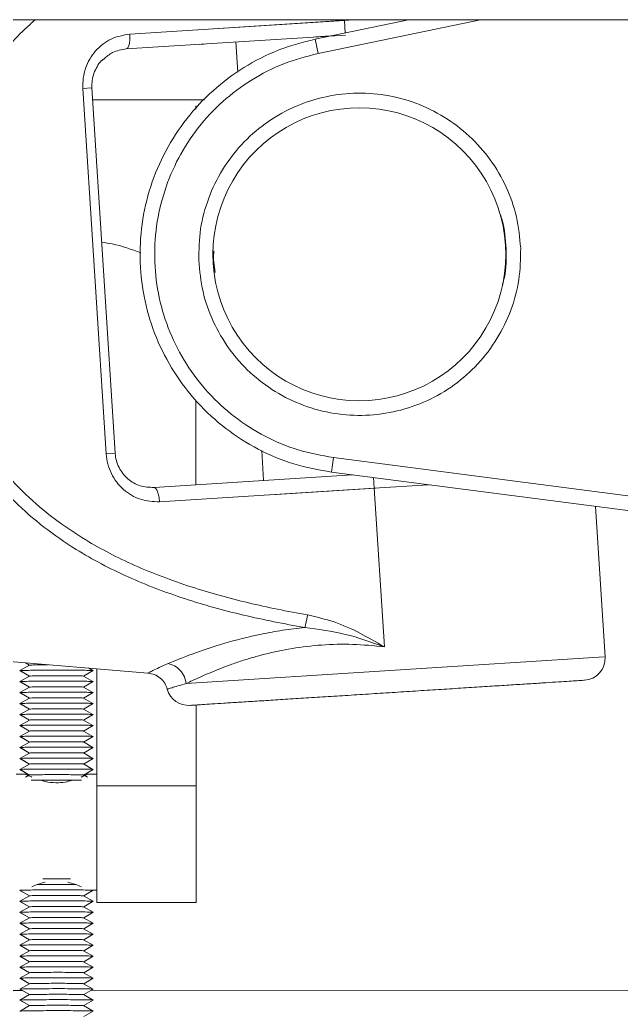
# Model space of a CAD drawing. Header units: millimetres. Extents: x -16985 to -606, y 2122 to 9380.
# Drawn here: x -11007.3 to -10925.2, y 4842.8 to 4978.2 of the extents above; entities that cross this region are included whole.
import ezdxf

# ---------------------------------------------------------------- set-up
doc = ezdxf.new("R2010")
doc.units = ezdxf.units.MM
doc.linetypes.add('K5LT32768', pattern=[0])
doc.linetypes.add('K5LT_THIN', pattern=[0])

msp = doc.modelspace()

# ---------------------------------------------------------------- linework, layer by layer
at = {"color": 7, "linetype": 'K5LT_THIN', "lineweight": 18}
for p, q in [((-9916.77, 4978.19), (-11199.55, 4978.19)), ((-10992.29, 4976.24), (-10962.98, 4978.11)), ((-10992.29, 4976.24), (-10962.98, 4978.11)), ((-10966.97, 4975.55), (-10954.24, 4978.19)), ((-10966.97, 4975.55), (-10954.24, 4978.19)), ((-10966.57, 4973.59), (-10944.38, 4978.19)), ((-10966.57, 4973.59), (-10944.38, 4978.19)), ((-10962.85, 4976.11), (-10992.79, 4974.21)), ((-10962.85, 4976.11), (-10992.79, 4974.21)), ((-10967.15, 4975.84), (-10964.91, 4975.98)), ((-10966.9, 4975.85), (-10964.91, 4975.98)), ((-10982.81, 4974.84), (-10982.16, 4974.88)), ((-10977.56, 4971.03), (-10977.82, 4975.16)), ((-10966.57, 4973.59), (-10966.97, 4975.55)), ((-10966.57, 4973.59), (-10966.97, 4975.55)), ((-10998.69, 4968.82), (-10997.46, 4968.9)), ((-10998.69, 4968.82), (-10997.46, 4968.9)), ((-10995.51, 4918.92), (-10998.69, 4968.82)), ((-10995.51, 4918.92), (-10998.69, 4968.82)), ((-10997.46, 4968.9), (-10994.29, 4919)), ((-10997.46, 4968.9), (-10994.29, 4919)), ((-10982.09, 4967.26), (-10997.36, 4967.25)), ((-10983.28, 4966.46), (-10983.28, 4965.99)), ((-10980.8, 4946.66), (-10980.85, 4945.79)), ((-10980.8, 4946.66), (-10980.85, 4945.79)), ((-10980.88, 4945.42), (-10980.64, 4943.67)), ((-10980.88, 4945.42), (-10980.64, 4943.67)), ((-10983.26, 4926.23), (-10983.26, 4914.69)), ((-10974.01, 4915.28), (-10974.27, 4919.37)), ((-10994.29, 4919), (-10995.51, 4918.92)), ((-10994.29, 4919), (-10995.51, 4918.92)), ((-10964.74, 4916.42), (-10964.49, 4918.41)), ((-10964.74, 4916.42), (-10964.49, 4918.41)), ((-10912.56, 4911.68), (-10964.49, 4918.41)), ((-10912.56, 4911.68), (-10964.49, 4918.41)), ((-10964.74, 4916.42), (-10912.81, 4909.7)), ((-10964.74, 4916.42), (-10912.81, 4909.7)), ((-10988.98, 4914.33), (-10961.88, 4916.05)), ((-10988.98, 4914.33), (-10961.88, 4916.05)), ((-10979, 4914.96), (-10961.9, 4916.05)), ((-10958.91, 4914.24), (-10988.23, 4912.37)), ((-10958.91, 4914.24), (-10988.23, 4912.37)), ((-10957.53, 4892.58), (-10958.91, 4914.24)), ((-10957.53, 4892.58), (-10958.91, 4914.24)), ((-10927.39, 4891.19), (-10928.69, 4911.75)), ((-10927.39, 4891.19), (-10928.69, 4911.75)), ((-11025.63, 4891.96), (-10989.81, 4888.99)), ((-11025.63, 4891.96), (-10989.81, 4888.99)), ((-11006, 4890.07), (-11007.3, 4889.32)), ((-11007.29, 4889.31), (-11006, 4888.57)), ((-11006.54, 4890.38), (-11006.01, 4890.07)), ((-10998.6, 4888.57), (-10997.31, 4889.32)), ((-10997.32, 4889.33), (-10997.89, 4889.66)), ((-10996.8, 4872.55), (-10996.8, 4889.57)), ((-10996.8, 4873.6), (-10996.8, 4889.57)), ((-11006, 4888.57), (-11007.3, 4887.82)), ((-10997.32, 4887.83), (-10998.61, 4888.58)), ((-11006, 4887.07), (-11007.3, 4886.32)), ((-11007.29, 4887.81), (-11006, 4887.07)), ((-10997.32, 4886.33), (-10998.61, 4887.08)), ((-10998.6, 4887.07), (-10997.31, 4887.82)), ((-11006, 4885.57), (-11007.3, 4884.82)), ((-11007.29, 4886.31), (-11006, 4885.57)), ((-10997.32, 4884.83), (-10998.61, 4885.58)), ((-10998.6, 4885.57), (-10997.31, 4886.32)), ((-11006, 4884.07), (-11007.3, 4883.32)), ((-11007.29, 4884.81), (-11006, 4884.07)), ((-10997.32, 4883.33), (-10998.61, 4884.08)), ((-10998.6, 4884.07), (-10997.31, 4884.82)), ((-10983.25, 4884.63), (-10983.25, 4873.61)), ((-11006, 4882.57), (-11007.3, 4881.83)), ((-11007.29, 4883.31), (-11006, 4882.57)), ((-10997.32, 4881.83), (-10998.61, 4882.58)), ((-10998.6, 4882.57), (-10997.31, 4883.32)), ((-11007.29, 4881.81), (-11006, 4881.07)), ((-10998.6, 4881.07), (-10997.31, 4881.82)), ((-11006, 4881.07), (-11007.3, 4880.33)), ((-11007.28, 4880.31), (-11006, 4879.57)), ((-10997.32, 4880.33), (-10998.61, 4881.08)), ((-10998.6, 4879.57), (-10997.31, 4880.32)), ((-11006, 4879.57), (-11007.29, 4878.83)), ((-11007.28, 4878.81), (-11006, 4878.07)), ((-10997.32, 4878.83), (-10998.61, 4879.58)), ((-10998.6, 4878.07), (-10997.31, 4878.82)), ((-11006, 4878.07), (-11007.29, 4877.33)), ((-11007.28, 4877.31), (-11006, 4876.57)), ((-10997.32, 4877.33), (-10998.61, 4878.08)), ((-10998.6, 4876.57), (-10997.31, 4877.32)), ((-11006, 4876.57), (-11007.29, 4875.83)), ((-11007.28, 4875.81), (-11006, 4875.07)), ((-10997.32, 4875.83), (-10998.61, 4876.58)), ((-10998.6, 4875.07), (-10997.31, 4875.82)), ((-11006.55, 4875.18), (-11007.8, 4875.18)), ((-11006, 4875.08), (-11006.55, 4874.76)), ((-10998.05, 4874.76), (-10998.61, 4875.08)), ((-10996.8, 4875.19), (-10998.05, 4875.19)), ((-10996.8, 4873.6), (-10983.25, 4873.61)), ((-10996.79, 4859.33), (-10996.8, 4872.55)), ((-11007.27, 4859.34), (-11007.29, 4859.33)), ((-11005.99, 4858.58), (-11007.29, 4857.83)), ((-11007.28, 4859.31), (-11006, 4858.57)), ((-10997.31, 4857.84), (-10998.61, 4858.58)), ((-10998.59, 4858.58), (-10997.3, 4859.32)), ((-10997.31, 4859.34), (-10997.32, 4859.34)), ((-10997.31, 4859.34), (-10996.79, 4859.34)), ((-11005.99, 4857.08), (-11007.29, 4856.33)), ((-11007.28, 4857.81), (-11006, 4857.07)), ((-10997.31, 4856.34), (-10998.61, 4857.08)), ((-10998.59, 4857.08), (-10997.3, 4857.82)), ((-10996.79, 4857.66), (-10983.17, 4857.67)), ((-11005.99, 4855.58), (-11007.29, 4854.83)), ((-11007.28, 4856.31), (-11006, 4855.57)), ((-10997.31, 4854.84), (-10998.6, 4855.58)), ((-10998.59, 4855.58), (-10997.3, 4856.32)), ((-11005.99, 4854.08), (-11007.29, 4853.33)), ((-11007.28, 4854.81), (-11006, 4854.07)), ((-10997.31, 4853.34), (-10998.6, 4854.08)), ((-10998.59, 4854.08), (-10997.3, 4854.82)), ((-11007.28, 4853.31), (-11005.99, 4852.57)), ((-10998.59, 4852.58), (-10997.3, 4853.32)), ((-11005.99, 4852.58), (-11007.29, 4851.83)), ((-11007.28, 4851.81), (-11005.99, 4851.07)), ((-10997.31, 4851.84), (-10998.6, 4852.58)), ((-10998.59, 4851.08), (-10997.3, 4851.82)), ((-11005.99, 4851.08), (-11007.29, 4850.33)), ((-11007.28, 4850.31), (-11005.99, 4849.57)), ((-10997.31, 4850.34), (-10998.6, 4851.08)), ((-10998.59, 4849.58), (-10997.3, 4850.32)), ((-11005.99, 4849.58), (-11007.29, 4848.83)), ((-11007.28, 4848.81), (-11005.99, 4848.07)), ((-10997.31, 4848.84), (-10998.6, 4849.58)), ((-10998.59, 4848.08), (-10997.3, 4848.82)), ((-11005.99, 4848.08), (-11007.29, 4847.33)), ((-11007.28, 4847.31), (-11005.99, 4846.58)), ((-10997.31, 4847.34), (-10998.6, 4848.08)), ((-10998.59, 4846.58), (-10997.3, 4847.32)), ((-11005.99, 4846.58), (-11007.29, 4845.83)), ((-10997.31, 4845.84), (-10998.6, 4846.58)), ((-11005.99, 4845.08), (-11007.29, 4844.33)), ((-11007.28, 4845.81), (-11005.99, 4845.08)), ((-10997.31, 4844.34), (-10998.6, 4845.08)), ((-10998.59, 4845.08), (-10997.3, 4845.82)), ((-11005.99, 4843.58), (-11007.28, 4842.83)), ((-11007.27, 4844.32), (-11005.99, 4843.58)), ((-10997.31, 4842.84), (-10998.6, 4843.58)), ((-10998.59, 4843.58), (-10997.3, 4844.32))]:
    msp.add_line(p, q, dxfattribs=at)
at = {"color": 8, "linetype": 'K5LT32768', "lineweight": 15, "true_color": 0x808080}
for p, q in [((-10962.8, 4978.12), (-10982.94, 4976.84)), ((-10962.8, 4978.12), (-10982.94, 4976.84)), ((-10961.73, 4978.19), (-10962.98, 4978.11)), ((-10961.73, 4978.19), (-10962.98, 4978.11)), ((-10962.87, 4976.37), (-10962.98, 4978.11)), ((-10980.85, 4945.79), (-10980.88, 4945.42)), ((-10980.85, 4945.79), (-10980.88, 4945.42)), ((-10959.01, 4915.69), (-10958.91, 4914.24)), ((-10973.03, 4913.34), (-10958.74, 4914.25)), ((-10973.03, 4913.34), (-10958.74, 4914.25)), ((-10958.91, 4914.24), (-10951.51, 4914.71)), ((-10958.91, 4914.24), (-10951.51, 4914.71)), ((-10927.49, 4891.19), (-10984.58, 4887.55)), ((-10927.49, 4891.19), (-10984.58, 4887.55)), ((-11006, 4888.57), (-11007.3, 4889.32)), ((-11006, 4890.07), (-11006.53, 4890.38)), ((-10997.3, 4889.32), (-10998.6, 4888.57)), ((-11006, 4887.07), (-11007.3, 4887.82)), ((-10997.3, 4887.82), (-10998.6, 4887.07)), ((-11006, 4885.57), (-11007.3, 4886.32)), ((-10997.3, 4886.32), (-10998.6, 4885.57)), ((-11006, 4884.07), (-11007.3, 4884.82)), ((-10997.3, 4884.82), (-10998.6, 4884.07)), ((-11006, 4882.57), (-11007.3, 4883.32)), ((-10997.3, 4883.32), (-10998.6, 4882.57)), ((-11006, 4881.07), (-11007.3, 4881.82)), ((-10997.3, 4881.82), (-10998.6, 4881.07)), ((-11006, 4879.57), (-11007.3, 4880.32)), ((-10997.3, 4880.32), (-10998.6, 4879.57)), ((-11006, 4878.07), (-11007.3, 4878.82)), ((-10997.3, 4878.82), (-10998.6, 4878.07)), ((-11006, 4876.57), (-11007.3, 4877.32)), ((-10997.3, 4877.32), (-10998.6, 4876.57)), ((-11006, 4875.07), (-11007.3, 4875.82)), ((-10997.3, 4875.82), (-10998.6, 4875.07)), ((-11006, 4858.57), (-11007.29, 4859.32)), ((-10997.3, 4859.33), (-10998.59, 4858.58)), ((-10997.32, 4859.34), (-10996.79, 4859.34)), ((-11006, 4857.07), (-11007.29, 4857.82)), ((-10997.29, 4857.83), (-10998.59, 4857.08)), ((-11006, 4855.57), (-11007.29, 4856.32)), ((-10997.29, 4856.33), (-10998.59, 4855.58)), ((-11005.99, 4854.07), (-11007.29, 4854.82)), ((-10997.29, 4854.83), (-10998.59, 4854.08)), ((-11005.99, 4852.57), (-11007.29, 4853.32)), ((-10997.29, 4853.33), (-10998.59, 4852.58)), ((-11005.99, 4851.07), (-11007.29, 4851.82)), ((-10997.29, 4851.83), (-10998.59, 4851.08)), ((-11005.99, 4849.58), (-11007.29, 4850.32)), ((-10997.29, 4850.33), (-10998.59, 4849.58)), ((-11005.99, 4848.08), (-11007.29, 4848.82)), ((-10997.29, 4848.83), (-10998.59, 4848.08)), ((-11005.99, 4846.58), (-11007.29, 4847.32)), ((-10997.29, 4847.33), (-10998.59, 4846.58)), ((-11199.55, 4845.61), (-11007.01, 4845.66)), ((-11005.99, 4845.08), (-11007.29, 4845.82)), ((-10997.29, 4845.83), (-10998.59, 4845.08)), ((-10997.58, 4845.66), (-10487, 4845.81)), ((-11005.99, 4843.58), (-11007.29, 4844.32)), ((-10997.29, 4844.33), (-10998.59, 4843.58)), ((-10997.29, 4842.83), (-10998.59, 4842.08))]:
    msp.add_line(p, q, dxfattribs=at)
at = {"color": 7, "linetype": 'K5LT_THIN', "lineweight": 18}
for centre, radius, start, end in [((-10960.94, 4946.17), 20, 93.6407, 273.641), ((-10960.94, 4946.17), 20, 273.6407, 93.641), ((-10930.38, 4891), 3, 273.6408, 3.3339), ((-10984.27, 4887.57), 3, 195.1492, 273.6414)]:
    msp.add_arc(centre, radius, start, end, dxfattribs=at)
at = {"color": 8, "linetype": 'K5LT32768', "lineweight": 15, "true_color": 0x808080}
for points, knots in [([(-11019.02, 4953.96), (-11018.74, 4955.28), (-11018.17, 4957.93), (-11016.88, 4961.72), (-11015.27, 4965.35), (-11013.35, 4968.74), (-11011.14, 4971.95), (-11008.65, 4974.87), (-11006.65, 4976.96), (-11005.44, 4977.98), (-11005.2, 4978.19)], [0, 0, 0, 0, 0.137526, 0.276795, 0.413723, 0.553469, 0.689864, 0.830079, 0.966086, 1, 1, 1, 1]), ([(-11019.02, 4953.96), (-11018.74, 4955.28), (-11018.17, 4957.93), (-11016.88, 4961.72), (-11015.27, 4965.35), (-11013.35, 4968.74), (-11011.14, 4971.95), (-11008.65, 4974.87), (-11006.65, 4976.96), (-11005.44, 4977.98), (-11005.2, 4978.19)], [0, 0, 0, 0, 0.137526, 0.276795, 0.413723, 0.553469, 0.689864, 0.830079, 0.966086, 1, 1, 1, 1]), ([(-10997.46, 4968.9), (-10997.46, 4969.24), (-10997.47, 4969.92), (-10997.21, 4970.9), (-10996.78, 4971.79), (-10996.34, 4972.48), (-10995.97, 4972.74), (-10995.85, 4972.82)], [0, 0, 0, 0, 0.2224, 0.446152, 0.672233, 0.900832, 1, 1, 1, 1]), ([(-10997.46, 4968.9), (-10997.46, 4969.24), (-10997.47, 4969.92), (-10997.21, 4970.9), (-10996.78, 4971.79), (-10996.34, 4972.48), (-10995.97, 4972.74), (-10995.85, 4972.82)], [0, 0, 0, 0, 0.2224, 0.446152, 0.672233, 0.900832, 1, 1, 1, 1]), ([(-10995.84, 4972.83), (-10995.96, 4972.76), (-10996.09, 4972.69), (-10996.18, 4972.57), (-10996.18, 4972.57)], [0, 0, 0, 0, 0.989333, 1, 1, 1, 1])]:
    msp.add_open_spline(points, degree=3, knots=knots, dxfattribs=at)
at = {"color": 7, "linetype": 'K5LT_THIN', "lineweight": 18}
for points, knots in [([(-10998.69, 4968.82), (-10998.69, 4969.29), (-10998.7, 4970.23), (-10998.25, 4972.04), (-10997.09, 4974.05), (-10994.92, 4975.77), (-10993.17, 4976.08), (-10992.29, 4976.24)], [0, 0, 0, 0, 0.125422, 0.250817, 0.500657, 0.750314, 1, 1, 1, 1]), ([(-10998.69, 4968.82), (-10998.69, 4969.29), (-10998.7, 4970.23), (-10998.25, 4972.04), (-10997.09, 4974.05), (-10994.92, 4975.77), (-10993.17, 4976.08), (-10992.29, 4976.24)], [0, 0, 0, 0, 0.125422, 0.250817, 0.500657, 0.750314, 1, 1, 1, 1]), ([(-10995.85, 4972.82), (-10995.47, 4973.15), (-10994.59, 4973.93), (-10993.44, 4974.11), (-10992.79, 4974.21)], [0, 0, 0, 0, 0.43631, 1, 1, 1, 1]), ([(-10995.85, 4972.82), (-10995.47, 4973.15), (-10994.59, 4973.93), (-10993.44, 4974.11), (-10992.79, 4974.21)], [0, 0, 0, 0, 0.43631, 1, 1, 1, 1]), ([(-10940.91, 4946.93), (-10940.99, 4948.24), (-10941.1, 4949.99), (-10941.7, 4951.62), (-10941.85, 4952.02)], [0, 0, 0, 0, 0.753908, 1, 1, 1, 1]), ([(-10940.91, 4946.93), (-10940.99, 4948.24), (-10941.1, 4949.99), (-10941.7, 4951.62), (-10941.85, 4952.02)], [0, 0, 0, 0, 0.753908, 1, 1, 1, 1]), ([(-10996.12, 4947.82), (-10995.64, 4947.75), (-10993.77, 4947.49), (-10992.07, 4946.84), (-10990.8, 4946.35)], [0, 0, 0, 0, 0.256561, 1, 1, 1, 1]), ([(-10941.41, 4942.01), (-10941.31, 4942.34), (-10940.86, 4943.94), (-10940.88, 4945.61), (-10940.91, 4946.93)], [0, 0, 0, 0, 0.209503, 1, 1, 1, 1]), ([(-10941.41, 4942.01), (-10941.31, 4942.34), (-10940.86, 4943.94), (-10940.88, 4945.61), (-10940.91, 4946.93)], [0, 0, 0, 0, 0.209503, 1, 1, 1, 1]), ([(-11019.16, 4930.91), (-11018.71, 4929.58), (-11017.81, 4926.91), (-11016.04, 4923.15), (-11013.97, 4919.61), (-11011.35, 4915.97), (-11008.07, 4912.34), (-11004.07, 4908.85), (-10998.96, 4905.31), (-10992.59, 4901.98), (-10984.89, 4899.06), (-10976.81, 4896.79), (-10971.21, 4895.73), (-10968.41, 4895.2)], [0, 0, 0, 0, 0.062511, 0.125025, 0.187546, 0.250067, 0.333091, 0.416355, 0.500073, 0.625042, 0.750024, 0.87502, 1, 1, 1, 1]), ([(-11019.16, 4930.91), (-11018.71, 4929.58), (-11017.81, 4926.91), (-11016.04, 4923.15), (-11013.97, 4919.61), (-11011.35, 4915.97), (-11008.07, 4912.34), (-11004.07, 4908.85), (-10998.96, 4905.31), (-10992.59, 4901.98), (-10984.89, 4899.06), (-10976.81, 4896.79), (-10971.21, 4895.73), (-10968.41, 4895.2)], [0, 0, 0, 0, 0.062511, 0.125025, 0.187546, 0.250067, 0.333091, 0.416355, 0.500073, 0.625042, 0.750024, 0.87502, 1, 1, 1, 1]), ([(-10968.02, 4896.94), (-10969.39, 4897.18), (-10972.1, 4897.68), (-10976.13, 4898.57), (-10980.06, 4899.58), (-10984, 4900.76), (-10987.85, 4902.11), (-10991.59, 4903.64), (-10995.06, 4905.31), (-10998.77, 4907.39), (-11002.65, 4910), (-11006.58, 4913.33), (-11009.81, 4916.79), (-11012.4, 4920.26), (-11014.45, 4923.66), (-11016.22, 4927.25), (-11017.12, 4929.82), (-11017.57, 4931.09)], [0, 0, 0, 0, 0.063411, 0.125089, 0.1887, 0.250146, 0.316219, 0.37981, 0.441065, 0.500146, 0.584345, 0.667505, 0.749996, 0.813119, 0.874971, 0.937878, 1, 1, 1, 1]), ([(-10968.02, 4896.94), (-10969.39, 4897.18), (-10972.1, 4897.68), (-10976.13, 4898.57), (-10980.06, 4899.58), (-10984, 4900.76), (-10987.85, 4902.11), (-10991.59, 4903.64), (-10995.06, 4905.31), (-10998.77, 4907.39), (-11002.65, 4910), (-11006.58, 4913.33), (-11009.81, 4916.79), (-11012.4, 4920.26), (-11014.45, 4923.66), (-11016.22, 4927.25), (-11017.12, 4929.82), (-11017.57, 4931.09)], [0, 0, 0, 0, 0.063411, 0.125089, 0.1887, 0.250146, 0.316219, 0.37981, 0.441065, 0.500146, 0.584345, 0.667505, 0.749996, 0.813119, 0.874971, 0.937878, 1, 1, 1, 1]), ([(-10988.23, 4912.37), (-10989.12, 4912.42), (-10990.9, 4912.51), (-10993.26, 4913.94), (-10994.67, 4915.78), (-10995.34, 4917.53), (-10995.46, 4918.46), (-10995.51, 4918.92)], [0, 0, 0, 0, 0.249905, 0.499568, 0.749139, 0.87457, 1, 1, 1, 1]), ([(-10988.23, 4912.37), (-10989.12, 4912.42), (-10990.9, 4912.51), (-10993.26, 4913.94), (-10994.67, 4915.78), (-10995.34, 4917.53), (-10995.46, 4918.46), (-10995.51, 4918.92)], [0, 0, 0, 0, 0.249905, 0.499568, 0.749139, 0.87457, 1, 1, 1, 1]), ([(-10988.98, 4914.33), (-10989.62, 4914.36), (-10990.9, 4914.42), (-10992.35, 4915.26), (-10993.26, 4916.21), (-10993.79, 4917.06), (-10994.16, 4917.99), (-10994.25, 4918.67), (-10994.29, 4919)], [0, 0, 0, 0, 0.254231, 0.506619, 0.637321, 0.75554, 0.87995, 1, 1, 1, 1]), ([(-10988.98, 4914.33), (-10989.62, 4914.36), (-10990.9, 4914.42), (-10992.35, 4915.26), (-10993.26, 4916.21), (-10993.79, 4917.06), (-10994.16, 4917.99), (-10994.25, 4918.67), (-10994.29, 4919)], [0, 0, 0, 0, 0.254231, 0.506619, 0.637321, 0.75554, 0.87995, 1, 1, 1, 1]), ([(-10968.41, 4895.2), (-10968.38, 4895.3), (-10968.32, 4895.49), (-10968.21, 4895.92), (-10968.11, 4896.41), (-10968.05, 4896.76), (-10968.02, 4896.94)], [0, 0, 0, 0, 0.245491, 0.499999, 0.754508, 1, 1, 1, 1]), ([(-10968.41, 4895.2), (-10968.38, 4895.3), (-10968.32, 4895.49), (-10968.21, 4895.92), (-10968.11, 4896.41), (-10968.05, 4896.76), (-10968.02, 4896.94)], [0, 0, 0, 0, 0.245491, 0.499999, 0.754508, 1, 1, 1, 1]), ([(-10968.02, 4896.94), (-10966.79, 4896.65), (-10964.33, 4896.08), (-10960.84, 4894.51), (-10958.64, 4893.22), (-10957.53, 4892.58)], [0, 0, 0, 0, 0.331111, 0.664091, 1, 1, 1, 1]), ([(-10968.02, 4896.94), (-10966.79, 4896.65), (-10964.33, 4896.08), (-10960.84, 4894.51), (-10958.64, 4893.22), (-10957.53, 4892.58)], [0, 0, 0, 0, 0.331111, 0.664091, 1, 1, 1, 1]), ([(-10968.41, 4895.2), (-10969.42, 4895.09), (-10971.45, 4894.86), (-10975.26, 4894.16), (-10979.59, 4893.06), (-10983.99, 4891.55), (-10986.03, 4890.71), (-10987.05, 4890.29)], [0, 0, 0, 0, 0.124553, 0.250229, 0.500156, 0.750091, 1, 1, 1, 1]), ([(-10968.41, 4895.2), (-10969.42, 4895.09), (-10971.45, 4894.86), (-10975.26, 4894.16), (-10979.59, 4893.06), (-10983.99, 4891.55), (-10986.03, 4890.71), (-10987.05, 4890.29)], [0, 0, 0, 0, 0.124553, 0.250229, 0.500156, 0.750091, 1, 1, 1, 1]), ([(-10968.41, 4895.2), (-10966.55, 4894.96), (-10962.84, 4894.47), (-10959.3, 4893.21), (-10957.53, 4892.58)], [0, 0, 0, 0, 0.499973, 1, 1, 1, 1]), ([(-10968.41, 4895.2), (-10966.55, 4894.96), (-10962.84, 4894.47), (-10959.3, 4893.21), (-10957.53, 4892.58)], [0, 0, 0, 0, 0.499973, 1, 1, 1, 1]), ([(-10984.58, 4887.55), (-10984.3, 4887.69), (-10983.7, 4887.98), (-10982.64, 4888.47), (-10981.44, 4888.99), (-10980.14, 4889.53), (-10978.73, 4890.07), (-10977.18, 4890.61), (-10975.55, 4891.11), (-10973.25, 4891.74), (-10970.17, 4892.4), (-10966.12, 4892.88), (-10961.86, 4893), (-10958.98, 4892.72), (-10957.53, 4892.58)], [0, 0, 0, 0, 0.058799, 0.125053, 0.187571, 0.250092, 0.312615, 0.37514, 0.441017, 0.50019, 0.625151, 0.750106, 0.875066, 1, 1, 1, 1]), ([(-10984.58, 4887.55), (-10984.3, 4887.69), (-10983.7, 4887.98), (-10982.64, 4888.47), (-10981.44, 4888.99), (-10980.14, 4889.53), (-10978.73, 4890.07), (-10977.18, 4890.61), (-10975.55, 4891.11), (-10973.25, 4891.74), (-10970.17, 4892.4), (-10966.12, 4892.88), (-10961.86, 4893), (-10958.98, 4892.72), (-10957.53, 4892.58)], [0, 0, 0, 0, 0.058799, 0.125053, 0.187571, 0.250092, 0.312615, 0.37514, 0.441017, 0.50019, 0.625151, 0.750106, 0.875066, 1, 1, 1, 1]), ([(-10997.3, 4889.32), (-10997.36, 4889.33), (-10997.47, 4889.35), (-10998.33, 4889.37), (-10999.6, 4889.38), (-11001.18, 4889.39), (-11002.89, 4889.39), (-11004.53, 4889.38), (-11005.93, 4889.37), (-11006.9, 4889.35), (-11007.27, 4889.33), (-11007.3, 4889.32), (-11007.3, 4889.32)], [0, 0, 0, 0, 0.107366, 0.214731, 0.322097, 0.429463, 0.536829, 0.644194, 0.75156, 0.858926, 0.966292, 1, 1, 1, 1]), ([(-11003.43, 4890.12), (-11003.6, 4890.12), (-11004.17, 4890.12), (-11004.98, 4890.11), (-11005.71, 4890.09), (-11005.98, 4890.08), (-11006, 4890.07), (-11006, 4890.07)], [0, 0, 0, 0, 0.11167, 0.379727, 0.647784, 0.915841, 1, 1, 1, 1]), ([(-10987.05, 4890.29), (-10987.48, 4890.1), (-10988.35, 4889.72), (-10989.18, 4889.32), (-10989.72, 4889.05), (-10989.78, 4889.01), (-10989.81, 4888.99)], [0, 0, 0, 0, 0.250044, 0.500051, 0.750059, 1, 1, 1, 1]), ([(-10987.05, 4890.29), (-10987.48, 4890.1), (-10988.35, 4889.72), (-10989.18, 4889.32), (-10989.72, 4889.05), (-10989.78, 4889.01), (-10989.81, 4888.99)], [0, 0, 0, 0, 0.250044, 0.500051, 0.750059, 1, 1, 1, 1]), ([(-10987.05, 4890.29), (-10986.76, 4890.2), (-10986.15, 4890.03), (-10985.37, 4889.38), (-10984.79, 4888.53), (-10984.65, 4887.87), (-10984.58, 4887.55)], [0, 0, 0, 0, 0.242843, 0.5, 0.757157, 1, 1, 1, 1]), ([(-10987.05, 4890.29), (-10986.76, 4890.2), (-10986.15, 4890.03), (-10985.37, 4889.38), (-10984.79, 4888.53), (-10984.65, 4887.87), (-10984.58, 4887.55)], [0, 0, 0, 0, 0.242843, 0.5, 0.757157, 1, 1, 1, 1]), ([(-10998.6, 4888.57), (-10998.64, 4888.58), (-10998.73, 4888.59), (-10999.36, 4888.61), (-11000.3, 4888.62), (-11001.48, 4888.62), (-11002.74, 4888.62), (-11003.95, 4888.62), (-11004.98, 4888.61), (-11005.71, 4888.59), (-11005.98, 4888.58), (-11006, 4888.57), (-11006, 4888.57)], [0, 0, 0, 0, 0.107366, 0.214731, 0.322097, 0.429463, 0.536829, 0.644194, 0.75156, 0.858926, 0.966292, 1, 1, 1, 1]), ([(-10989.81, 4888.99), (-10989.51, 4888.94), (-10988.9, 4888.84), (-10988.1, 4888.33), (-10987.48, 4887.64), (-10987.27, 4887.07), (-10987.17, 4886.79)], [0, 0, 0, 0, 0.247537, 0.504732, 0.759391, 1, 1, 1, 1]), ([(-10989.81, 4888.99), (-10989.51, 4888.94), (-10988.9, 4888.84), (-10988.1, 4888.33), (-10987.48, 4887.64), (-10987.27, 4887.07), (-10987.17, 4886.79)], [0, 0, 0, 0, 0.247537, 0.504732, 0.759391, 1, 1, 1, 1]), ([(-10930.23, 4888.01), (-10930.22, 4888.01), (-10930.17, 4888.01), (-10930.49, 4887.99), (-10931.17, 4887.95), (-10932.24, 4887.88), (-10933.67, 4887.79), (-10935.43, 4887.67), (-10937.49, 4887.54), (-10939.84, 4887.39), (-10942.43, 4887.23), (-10945.23, 4887.05), (-10948.2, 4886.86), (-10951.29, 4886.67), (-10954.47, 4886.46), (-10957.69, 4886.26), (-10960.9, 4886.05), (-10964.05, 4885.85), (-10967.11, 4885.66), (-10970.02, 4885.47), (-10972.76, 4885.3), (-10975.27, 4885.14), (-10977.52, 4885), (-10979.48, 4884.87), (-10981.13, 4884.77), (-10982.43, 4884.68), (-10983.37, 4884.62), (-10983.97, 4884.59), (-10984.04, 4884.58), (-10984.08, 4884.58)], [0, 0, 0, 0, 0.013025, 0.050986, 0.088946, 0.126907, 0.164867, 0.202828, 0.240789, 0.278749, 0.31671, 0.35467, 0.392631, 0.430591, 0.468552, 0.506513, 0.544473, 0.582434, 0.620394, 0.658355, 0.696315, 0.734276, 0.772237, 0.810197, 0.848158, 0.886118, 0.924079, 0.962039, 1, 1, 1, 1]), ([(-10930.23, 4888.01), (-10930.22, 4888.01), (-10930.17, 4888.01), (-10930.49, 4887.99), (-10931.17, 4887.95), (-10932.24, 4887.88), (-10933.67, 4887.79), (-10935.43, 4887.67), (-10937.49, 4887.54), (-10939.84, 4887.39), (-10942.43, 4887.23), (-10945.23, 4887.05), (-10948.2, 4886.86), (-10951.29, 4886.67), (-10954.47, 4886.46), (-10957.69, 4886.26), (-10960.9, 4886.05), (-10964.05, 4885.85), (-10967.11, 4885.66), (-10970.02, 4885.47), (-10972.76, 4885.3), (-10975.27, 4885.14), (-10977.52, 4885), (-10979.48, 4884.87), (-10981.13, 4884.77), (-10982.43, 4884.68), (-10983.37, 4884.62), (-10983.97, 4884.59), (-10984.04, 4884.58), (-10984.08, 4884.58)], [0, 0, 0, 0, 0.013025, 0.050986, 0.088946, 0.126907, 0.164867, 0.202828, 0.240789, 0.278749, 0.31671, 0.35467, 0.392631, 0.430591, 0.468552, 0.506513, 0.544473, 0.582434, 0.620394, 0.658355, 0.696315, 0.734276, 0.772237, 0.810197, 0.848158, 0.886118, 0.924079, 0.962039, 1, 1, 1, 1]), ([(-10997.3, 4887.82), (-10997.36, 4887.83), (-10997.47, 4887.85), (-10998.33, 4887.87), (-10999.6, 4887.88), (-11001.18, 4887.89), (-11002.89, 4887.89), (-11004.53, 4887.88), (-11005.93, 4887.87), (-11006.9, 4887.85), (-11007.27, 4887.83), (-11007.3, 4887.82), (-11007.3, 4887.82)], [0, 0, 0, 0, 0.107366, 0.214731, 0.322097, 0.429463, 0.536829, 0.644194, 0.75156, 0.858926, 0.966292, 1, 1, 1, 1]), ([(-10998.6, 4887.07), (-10998.64, 4887.08), (-10998.72, 4887.09), (-10999.36, 4887.11), (-11000.3, 4887.12), (-11001.47, 4887.12), (-11002.74, 4887.12), (-11003.95, 4887.12), (-11004.98, 4887.11), (-11005.71, 4887.09), (-11005.98, 4887.08), (-11006, 4887.07), (-11006, 4887.07)], [0, 0, 0, 0, 0.107366, 0.214731, 0.322097, 0.429463, 0.536829, 0.644194, 0.75156, 0.858926, 0.966292, 1, 1, 1, 1]), ([(-10984.58, 4887.55), (-10984.98, 4887.44), (-10985.78, 4887.22), (-10986.86, 4886.89), (-10987.05, 4886.83), (-10987.17, 4886.79)], [0, 0, 0, 0, 0.250205, 0.500398, 1, 1, 1, 1]), ([(-10984.58, 4887.55), (-10984.98, 4887.44), (-10985.78, 4887.22), (-10986.86, 4886.89), (-10987.05, 4886.83), (-10987.17, 4886.79)], [0, 0, 0, 0, 0.250205, 0.500398, 1, 1, 1, 1]), ([(-10997.3, 4886.32), (-10997.36, 4886.33), (-10997.47, 4886.35), (-10998.33, 4886.37), (-10999.6, 4886.38), (-11001.18, 4886.39), (-11002.89, 4886.39), (-11004.53, 4886.39), (-11005.93, 4886.37), (-11006.9, 4886.35), (-11007.27, 4886.33), (-11007.3, 4886.32), (-11007.3, 4886.32)], [0, 0, 0, 0, 0.107366, 0.214731, 0.322097, 0.429463, 0.536829, 0.644194, 0.75156, 0.858926, 0.966292, 1, 1, 1, 1]), ([(-10998.6, 4885.57), (-10998.64, 4885.58), (-10998.72, 4885.59), (-10999.36, 4885.61), (-11000.3, 4885.62), (-11001.47, 4885.62), (-11002.74, 4885.62), (-11003.95, 4885.62), (-11004.98, 4885.61), (-11005.71, 4885.59), (-11005.98, 4885.58), (-11006, 4885.57), (-11006, 4885.57)], [0, 0, 0, 0, 0.107366, 0.214731, 0.322097, 0.429463, 0.536829, 0.644194, 0.75156, 0.858926, 0.966292, 1, 1, 1, 1]), ([(-10997.3, 4884.82), (-10997.36, 4884.83), (-10997.47, 4884.85), (-10998.33, 4884.87), (-10999.6, 4884.88), (-11001.18, 4884.89), (-11002.89, 4884.89), (-11004.53, 4884.89), (-11005.92, 4884.87), (-11006.9, 4884.85), (-11007.27, 4884.83), (-11007.3, 4884.82), (-11007.3, 4884.82)], [0, 0, 0, 0, 0.107366, 0.214731, 0.322097, 0.429463, 0.536829, 0.644194, 0.75156, 0.858926, 0.966292, 1, 1, 1, 1]), ([(-10998.6, 4884.07), (-10998.64, 4884.08), (-10998.72, 4884.09), (-10999.36, 4884.11), (-11000.3, 4884.12), (-11001.47, 4884.12), (-11002.74, 4884.12), (-11003.95, 4884.12), (-11004.98, 4884.11), (-11005.71, 4884.09), (-11005.98, 4884.08), (-11006, 4884.07), (-11006, 4884.07)], [0, 0, 0, 0, 0.107366, 0.214731, 0.322097, 0.429463, 0.536829, 0.644194, 0.75156, 0.858926, 0.966292, 1, 1, 1, 1]), ([(-10997.3, 4883.32), (-10997.36, 4883.33), (-10997.47, 4883.35), (-10998.33, 4883.37), (-10999.6, 4883.38), (-11001.18, 4883.39), (-11002.89, 4883.39), (-11004.53, 4883.39), (-11005.92, 4883.37), (-11006.9, 4883.35), (-11007.27, 4883.33), (-11007.3, 4883.32), (-11007.3, 4883.32)], [0, 0, 0, 0, 0.107366, 0.214731, 0.322097, 0.429463, 0.536829, 0.644194, 0.75156, 0.858926, 0.966292, 1, 1, 1, 1]), ([(-10998.6, 4882.57), (-10998.64, 4882.58), (-10998.72, 4882.59), (-10999.36, 4882.61), (-11000.3, 4882.62), (-11001.47, 4882.62), (-11002.74, 4882.62), (-11003.95, 4882.62), (-11004.98, 4882.61), (-11005.71, 4882.59), (-11005.98, 4882.58), (-11006, 4882.57), (-11006, 4882.57)], [0, 0, 0, 0, 0.107366, 0.214731, 0.322097, 0.429463, 0.536829, 0.644194, 0.75156, 0.858926, 0.966292, 1, 1, 1, 1]), ([(-10997.3, 4881.82), (-10997.36, 4881.83), (-10997.47, 4881.85), (-10998.33, 4881.87), (-10999.6, 4881.88), (-11001.18, 4881.89), (-11002.89, 4881.89), (-11004.53, 4881.89), (-11005.92, 4881.87), (-11006.9, 4881.85), (-11007.27, 4881.83), (-11007.3, 4881.82), (-11007.3, 4881.82)], [0, 0, 0, 0, 0.107366, 0.214731, 0.322097, 0.429463, 0.536829, 0.644194, 0.75156, 0.858926, 0.966292, 1, 1, 1, 1]), ([(-10997.3, 4880.32), (-10997.36, 4880.33), (-10997.47, 4880.35), (-10998.33, 4880.37), (-10999.6, 4880.38), (-11001.18, 4880.39), (-11002.89, 4880.39), (-11004.53, 4880.39), (-11005.92, 4880.37), (-11006.9, 4880.35), (-11007.27, 4880.33), (-11007.29, 4880.32), (-11007.3, 4880.32)], [0, 0, 0, 0, 0.107366, 0.214731, 0.322097, 0.429463, 0.536829, 0.644194, 0.75156, 0.858926, 0.966292, 1, 1, 1, 1]), ([(-10998.6, 4881.07), (-10998.64, 4881.08), (-10998.72, 4881.09), (-10999.36, 4881.11), (-11000.3, 4881.12), (-11001.47, 4881.12), (-11002.74, 4881.12), (-11003.95, 4881.12), (-11004.98, 4881.11), (-11005.71, 4881.09), (-11005.98, 4881.08), (-11006, 4881.07), (-11006, 4881.07)], [0, 0, 0, 0, 0.107366, 0.214731, 0.322097, 0.429463, 0.536829, 0.644194, 0.75156, 0.858926, 0.966292, 1, 1, 1, 1]), ([(-10997.3, 4878.82), (-10997.36, 4878.83), (-10997.47, 4878.85), (-10998.33, 4878.87), (-10999.6, 4878.88), (-11001.18, 4878.89), (-11002.89, 4878.89), (-11004.53, 4878.89), (-11005.92, 4878.87), (-11006.9, 4878.85), (-11007.27, 4878.83), (-11007.29, 4878.82), (-11007.3, 4878.82)], [0, 0, 0, 0, 0.107366, 0.214731, 0.322097, 0.429463, 0.536829, 0.644194, 0.75156, 0.858926, 0.966292, 1, 1, 1, 1]), ([(-10998.6, 4879.57), (-10998.64, 4879.58), (-10998.72, 4879.59), (-10999.36, 4879.61), (-11000.3, 4879.62), (-11001.47, 4879.62), (-11002.74, 4879.62), (-11003.95, 4879.62), (-11004.98, 4879.61), (-11005.71, 4879.59), (-11005.98, 4879.58), (-11006, 4879.57), (-11006, 4879.57)], [0, 0, 0, 0, 0.107366, 0.214731, 0.322097, 0.429463, 0.536829, 0.644194, 0.75156, 0.858926, 0.966292, 1, 1, 1, 1]), ([(-10997.3, 4877.32), (-10997.36, 4877.33), (-10997.47, 4877.35), (-10998.33, 4877.37), (-10999.6, 4877.38), (-11001.18, 4877.39), (-11002.89, 4877.39), (-11004.53, 4877.39), (-11005.92, 4877.37), (-11006.9, 4877.35), (-11007.27, 4877.33), (-11007.29, 4877.32), (-11007.3, 4877.32)], [0, 0, 0, 0, 0.107366, 0.214731, 0.322097, 0.429463, 0.536829, 0.644194, 0.75156, 0.858926, 0.966292, 1, 1, 1, 1]), ([(-10998.6, 4878.07), (-10998.64, 4878.08), (-10998.72, 4878.09), (-10999.36, 4878.11), (-11000.3, 4878.12), (-11001.47, 4878.12), (-11002.74, 4878.12), (-11003.95, 4878.12), (-11004.98, 4878.11), (-11005.71, 4878.09), (-11005.98, 4878.08), (-11006, 4878.07), (-11006, 4878.07)], [0, 0, 0, 0, 0.107366, 0.214731, 0.322097, 0.429463, 0.536829, 0.644194, 0.75156, 0.858926, 0.966292, 1, 1, 1, 1]), ([(-10997.3, 4875.82), (-10997.36, 4875.83), (-10997.47, 4875.85), (-10998.33, 4875.87), (-10999.6, 4875.88), (-11001.18, 4875.89), (-11002.89, 4875.89), (-11004.53, 4875.89), (-11005.92, 4875.87), (-11006.9, 4875.85), (-11007.27, 4875.83), (-11007.29, 4875.82), (-11007.3, 4875.82)], [0, 0, 0, 0, 0.107366, 0.214731, 0.322097, 0.429463, 0.536829, 0.644194, 0.75156, 0.858926, 0.966292, 1, 1, 1, 1]), ([(-10998.6, 4876.57), (-10998.64, 4876.58), (-10998.72, 4876.59), (-10999.36, 4876.61), (-11000.3, 4876.62), (-11001.47, 4876.62), (-11002.74, 4876.62), (-11003.95, 4876.62), (-11004.98, 4876.61), (-11005.71, 4876.59), (-11005.98, 4876.58), (-11006, 4876.57), (-11006, 4876.57)], [0, 0, 0, 0, 0.107366, 0.214731, 0.322097, 0.429463, 0.536829, 0.644194, 0.75156, 0.858926, 0.966292, 1, 1, 1, 1]), ([(-11006.55, 4875.18), (-11006.5, 4875.17), (-11006.41, 4875.13), (-11006.04, 4874.93), (-11005.7, 4874.8), (-11005.67, 4874.79)], [0, 0, 0, 0, 0.473996, 0.946772, 1, 1, 1, 1]), ([(-10998.6, 4875.07), (-10998.64, 4875.08), (-10998.72, 4875.09), (-10999.36, 4875.11), (-11000.3, 4875.12), (-11001.47, 4875.12), (-11002.74, 4875.13), (-11003.95, 4875.12), (-11004.98, 4875.11), (-11005.7, 4875.09), (-11005.98, 4875.08), (-11006, 4875.07), (-11006, 4875.07)], [0, 0, 0, 0, 0.107366, 0.214731, 0.322097, 0.429463, 0.536829, 0.644194, 0.75156, 0.858926, 0.966292, 1, 1, 1, 1]), ([(-10998.87, 4874.37), (-10999.12, 4874.38), (-10999.76, 4874.39), (-11001.19, 4874.39), (-11002.88, 4874.39), (-11004.52, 4874.39), (-11005.36, 4874.38), (-11005.76, 4874.37)], [0, 0, 0, 0, 0.136503, 0.355968, 0.575432, 0.794897, 1, 1, 1, 1]), ([(-11004.54, 4874.38), (-11004.2, 4874.28), (-11003.45, 4874.06), (-11002.11, 4873.97), (-11000.91, 4874.12), (-11000.3, 4874.3), (-11000.04, 4874.39)], [0, 0, 0, 0, 0.252674, 0.54968, 0.804577, 1, 1, 1, 1]), ([(-10998.94, 4874.79), (-10998.89, 4874.81), (-10998.49, 4874.96), (-10998.15, 4875.15), (-10998.08, 4875.18), (-10998.05, 4875.19)], [0, 0, 0, 0, 0.073346, 0.624235, 1, 1, 1, 1]), ([(-10996.79, 4859.34), (-10996.79, 4859.07), (-10996.79, 4858.46), (-10996.79, 4857.9), (-10996.79, 4857.61), (-10996.79, 4857.7), (-10996.79, 4858.15), (-10996.79, 4858.95), (-10996.79, 4860.06), (-10996.8, 4861.45), (-10996.8, 4863.06), (-10996.8, 4864.82), (-10996.8, 4866.69), (-10996.8, 4868.57), (-10996.8, 4870.4), (-10996.8, 4872.13), (-10996.8, 4873.11), (-10996.8, 4873.6)], [0, 0, 0, 0, 0.052834, 0.120489, 0.188144, 0.255798, 0.323453, 0.391108, 0.458762, 0.526417, 0.594072, 0.661726, 0.729381, 0.797036, 0.864691, 0.932345, 1, 1, 1, 1]), ([(-10983.25, 4873.61), (-10983.25, 4873.01), (-10983.25, 4871.82), (-10983.25, 4869.7), (-10983.25, 4867.47), (-10983.25, 4865.23), (-10983.25, 4863.09), (-10983.25, 4861.18), (-10983.24, 4859.6), (-10983.24, 4858.45), (-10983.24, 4857.77), (-10983.24, 4857.72), (-10983.24, 4857.71)], [0, 0, 0, 0, 0.101824, 0.203648, 0.305472, 0.407295, 0.509119, 0.610943, 0.712767, 0.814591, 0.916415, 1, 1, 1, 1]), ([(-11000.41, 4860.89), (-11000.67, 4860.89), (-11001.44, 4860.89), (-11002.8, 4860.89), (-11003.76, 4860.89), (-11004.19, 4860.89)], [0, 0, 0, 0, 0.217069, 0.647874, 1, 1, 1, 1]), ([(-11003.86, 4860.44), (-11004.19, 4860.35), (-11004.92, 4860.15), (-11005.42, 4859.92), (-11005.68, 4859.79)], [0, 0, 0, 0, 0.469539, 1, 1, 1, 1]), ([(-10999.65, 4860.11), (-10999.87, 4860.11), (-11000.38, 4860.12), (-11001.47, 4860.13), (-11002.74, 4860.13), (-11003.92, 4860.12), (-11004.69, 4860.11), (-11004.93, 4860.11), (-11004.94, 4860.11)], [0, 0, 0, 0, 0.154505, 0.365045, 0.575584, 0.786123, 0.996662, 1, 1, 1, 1]), ([(-10998.9, 4859.8), (-10999.17, 4859.92), (-10999.67, 4860.16), (-11000.41, 4860.34), (-11000.75, 4860.43)], [0, 0, 0, 0, 0.536233, 1, 1, 1, 1]), ([(-10997.3, 4859.33), (-10997.35, 4859.33), (-10997.46, 4859.35), (-10998.32, 4859.37), (-10999.59, 4859.39), (-11001.18, 4859.39), (-11002.88, 4859.39), (-11004.53, 4859.39), (-11005.92, 4859.37), (-11006.9, 4859.35), (-11007.26, 4859.34), (-11007.29, 4859.33), (-11007.29, 4859.32)], [0, 0, 0, 0, 0.107366, 0.214731, 0.322097, 0.429463, 0.536829, 0.644194, 0.75156, 0.858926, 0.966292, 1, 1, 1, 1]), ([(-10998.59, 4858.58), (-10998.63, 4858.58), (-10998.72, 4858.59), (-10999.35, 4858.61), (-11000.29, 4858.62), (-11001.47, 4858.63), (-11002.73, 4858.63), (-11003.95, 4858.62), (-11004.98, 4858.61), (-11005.7, 4858.6), (-11005.97, 4858.58), (-11005.99, 4858.58), (-11006, 4858.57)], [0, 0, 0, 0, 0.107366, 0.214731, 0.322097, 0.429463, 0.536829, 0.644194, 0.75156, 0.858926, 0.966292, 1, 1, 1, 1]), ([(-10997.29, 4857.83), (-10997.35, 4857.83), (-10997.46, 4857.85), (-10998.32, 4857.87), (-10999.59, 4857.89), (-11001.18, 4857.89), (-11002.88, 4857.89), (-11004.53, 4857.89), (-11005.92, 4857.87), (-11006.9, 4857.85), (-11007.26, 4857.84), (-11007.29, 4857.83), (-11007.29, 4857.82)], [0, 0, 0, 0, 0.107366, 0.214731, 0.322097, 0.429463, 0.536829, 0.644194, 0.75156, 0.858926, 0.966292, 1, 1, 1, 1]), ([(-10998.59, 4857.08), (-10998.63, 4857.08), (-10998.72, 4857.09), (-10999.35, 4857.11), (-11000.29, 4857.12), (-11001.47, 4857.13), (-11002.73, 4857.13), (-11003.95, 4857.12), (-11004.98, 4857.11), (-11005.7, 4857.1), (-11005.97, 4857.08), (-11005.99, 4857.08), (-11005.99, 4857.07)], [0, 0, 0, 0, 0.107366, 0.214731, 0.322097, 0.429463, 0.536829, 0.644194, 0.75156, 0.858926, 0.966292, 1, 1, 1, 1]), ([(-10997.29, 4856.33), (-10997.35, 4856.33), (-10997.46, 4856.35), (-10998.32, 4856.37), (-10999.59, 4856.39), (-11001.18, 4856.39), (-11002.88, 4856.4), (-11004.53, 4856.39), (-11005.92, 4856.37), (-11006.89, 4856.35), (-11007.26, 4856.34), (-11007.29, 4856.33), (-11007.29, 4856.32)], [0, 0, 0, 0, 0.107366, 0.214731, 0.322097, 0.429463, 0.536829, 0.644194, 0.75156, 0.858926, 0.966292, 1, 1, 1, 1]), ([(-10998.59, 4855.58), (-10998.63, 4855.58), (-10998.72, 4855.59), (-10999.35, 4855.61), (-11000.29, 4855.62), (-11001.47, 4855.63), (-11002.73, 4855.63), (-11003.95, 4855.62), (-11004.98, 4855.61), (-11005.7, 4855.6), (-11005.97, 4855.58), (-11005.99, 4855.58), (-11005.99, 4855.57)], [0, 0, 0, 0, 0.107366, 0.214731, 0.322097, 0.429463, 0.536829, 0.644194, 0.75156, 0.858926, 0.966292, 1, 1, 1, 1]), ([(-10997.29, 4854.83), (-10997.35, 4854.83), (-10997.46, 4854.85), (-10998.32, 4854.87), (-10999.59, 4854.89), (-11001.18, 4854.89), (-11002.88, 4854.9), (-11004.52, 4854.89), (-11005.92, 4854.87), (-11006.89, 4854.85), (-11007.26, 4854.84), (-11007.29, 4854.83), (-11007.29, 4854.82)], [0, 0, 0, 0, 0.107366, 0.214731, 0.322097, 0.429463, 0.536829, 0.644194, 0.75156, 0.858926, 0.966292, 1, 1, 1, 1]), ([(-10998.59, 4854.08), (-10998.63, 4854.08), (-10998.72, 4854.09), (-10999.35, 4854.11), (-11000.29, 4854.12), (-11001.47, 4854.13), (-11002.73, 4854.13), (-11003.94, 4854.12), (-11004.97, 4854.11), (-11005.7, 4854.1), (-11005.97, 4854.08), (-11005.99, 4854.08), (-11005.99, 4854.07)], [0, 0, 0, 0, 0.107366, 0.214731, 0.322097, 0.429463, 0.536829, 0.644194, 0.75156, 0.858926, 0.966292, 1, 1, 1, 1]), ([(-10997.29, 4853.33), (-10997.35, 4853.33), (-10997.46, 4853.35), (-10998.32, 4853.37), (-10999.59, 4853.39), (-11001.17, 4853.39), (-11002.88, 4853.4), (-11004.52, 4853.39), (-11005.92, 4853.37), (-11006.89, 4853.35), (-11007.26, 4853.34), (-11007.29, 4853.33), (-11007.29, 4853.32)], [0, 0, 0, 0, 0.107366, 0.214731, 0.322097, 0.429463, 0.536829, 0.644194, 0.75156, 0.858926, 0.966292, 1, 1, 1, 1]), ([(-10997.29, 4851.83), (-10997.35, 4851.83), (-10997.46, 4851.85), (-10998.32, 4851.87), (-10999.59, 4851.89), (-11001.17, 4851.89), (-11002.88, 4851.9), (-11004.52, 4851.89), (-11005.92, 4851.87), (-11006.89, 4851.85), (-11007.26, 4851.84), (-11007.29, 4851.83), (-11007.29, 4851.82)], [0, 0, 0, 0, 0.107366, 0.214731, 0.322097, 0.429463, 0.536829, 0.644194, 0.75156, 0.858926, 0.966292, 1, 1, 1, 1]), ([(-10998.59, 4852.58), (-10998.63, 4852.58), (-10998.71, 4852.59), (-10999.35, 4852.61), (-11000.29, 4852.62), (-11001.47, 4852.63), (-11002.73, 4852.63), (-11003.94, 4852.62), (-11004.97, 4852.61), (-11005.7, 4852.6), (-11005.97, 4852.58), (-11005.99, 4852.58), (-11005.99, 4852.57)], [0, 0, 0, 0, 0.107366, 0.214731, 0.322097, 0.429463, 0.536829, 0.644194, 0.75156, 0.858926, 0.966292, 1, 1, 1, 1]), ([(-10997.29, 4850.33), (-10997.35, 4850.33), (-10997.46, 4850.35), (-10998.32, 4850.37), (-10999.59, 4850.39), (-11001.17, 4850.39), (-11002.88, 4850.4), (-11004.52, 4850.39), (-11005.92, 4850.37), (-11006.89, 4850.35), (-11007.26, 4850.34), (-11007.29, 4850.33), (-11007.29, 4850.32)], [0, 0, 0, 0, 0.107366, 0.214731, 0.322097, 0.429463, 0.536829, 0.644194, 0.75156, 0.858926, 0.966292, 1, 1, 1, 1]), ([(-10998.59, 4851.08), (-10998.63, 4851.08), (-10998.71, 4851.09), (-10999.35, 4851.11), (-11000.29, 4851.12), (-11001.46, 4851.13), (-11002.73, 4851.13), (-11003.94, 4851.12), (-11004.97, 4851.11), (-11005.7, 4851.1), (-11005.97, 4851.08), (-11005.99, 4851.08), (-11005.99, 4851.07)], [0, 0, 0, 0, 0.107366, 0.214731, 0.322097, 0.429463, 0.536829, 0.644194, 0.75156, 0.858926, 0.966292, 1, 1, 1, 1]), ([(-10997.29, 4848.83), (-10997.35, 4848.84), (-10997.46, 4848.85), (-10998.32, 4848.87), (-10999.59, 4848.89), (-11001.17, 4848.9), (-11002.88, 4848.9), (-11004.52, 4848.89), (-11005.91, 4848.87), (-11006.89, 4848.85), (-11007.26, 4848.84), (-11007.29, 4848.83), (-11007.29, 4848.82)], [0, 0, 0, 0, 0.107366, 0.214731, 0.322097, 0.429463, 0.536829, 0.644194, 0.75156, 0.858926, 0.966292, 1, 1, 1, 1]), ([(-10998.59, 4849.58), (-10998.63, 4849.58), (-10998.71, 4849.59), (-10999.35, 4849.61), (-11000.29, 4849.62), (-11001.46, 4849.63), (-11002.73, 4849.63), (-11003.94, 4849.62), (-11004.97, 4849.61), (-11005.7, 4849.6), (-11005.97, 4849.58), (-11005.99, 4849.58), (-11005.99, 4849.57)], [0, 0, 0, 0, 0.107366, 0.214731, 0.322097, 0.429463, 0.536829, 0.644194, 0.75156, 0.858926, 0.966292, 1, 1, 1, 1]), ([(-10997.29, 4847.33), (-10997.35, 4847.34), (-10997.46, 4847.35), (-10998.32, 4847.37), (-10999.59, 4847.39), (-11001.17, 4847.4), (-11002.88, 4847.4), (-11004.52, 4847.39), (-11005.91, 4847.37), (-11006.89, 4847.35), (-11007.26, 4847.34), (-11007.29, 4847.33), (-11007.29, 4847.32)], [0, 0, 0, 0, 0.107366, 0.214731, 0.322097, 0.429463, 0.536829, 0.644194, 0.75156, 0.858926, 0.966292, 1, 1, 1, 1]), ([(-10998.59, 4848.08), (-10998.63, 4848.08), (-10998.71, 4848.09), (-10999.35, 4848.11), (-11000.29, 4848.12), (-11001.46, 4848.13), (-11002.73, 4848.13), (-11003.94, 4848.12), (-11004.97, 4848.11), (-11005.7, 4848.1), (-11005.97, 4848.08), (-11005.99, 4848.08), (-11005.99, 4848.07)], [0, 0, 0, 0, 0.107366, 0.214731, 0.322097, 0.429463, 0.536829, 0.644194, 0.75156, 0.858926, 0.966292, 1, 1, 1, 1]), ([(-10998.59, 4846.58), (-10998.63, 4846.58), (-10998.71, 4846.59), (-10999.35, 4846.61), (-11000.29, 4846.62), (-11001.46, 4846.63), (-11002.73, 4846.63), (-11003.94, 4846.62), (-11004.97, 4846.61), (-11005.7, 4846.6), (-11005.97, 4846.58), (-11005.99, 4846.58), (-11005.99, 4846.58)], [0, 0, 0, 0, 0.107366, 0.214731, 0.322097, 0.429463, 0.536829, 0.644194, 0.75156, 0.858926, 0.966292, 1, 1, 1, 1]), ([(-10997.29, 4845.83), (-10997.35, 4845.84), (-10997.46, 4845.85), (-10998.32, 4845.87), (-10999.59, 4845.89), (-11001.17, 4845.9), (-11002.88, 4845.9), (-11004.52, 4845.89), (-11005.91, 4845.87), (-11006.89, 4845.86), (-11007.26, 4845.84), (-11007.28, 4845.83), (-11007.29, 4845.82)], [0, 0, 0, 0, 0.107366, 0.214731, 0.322097, 0.429463, 0.536829, 0.644194, 0.75156, 0.858926, 0.966292, 1, 1, 1, 1]), ([(-10998.59, 4845.08), (-10998.63, 4845.08), (-10998.71, 4845.09), (-10999.35, 4845.11), (-11000.29, 4845.12), (-11001.46, 4845.13), (-11002.73, 4845.13), (-11003.94, 4845.12), (-11004.97, 4845.11), (-11005.7, 4845.1), (-11005.97, 4845.08), (-11005.99, 4845.08), (-11005.99, 4845.08)], [0, 0, 0, 0, 0.107366, 0.214731, 0.322097, 0.429463, 0.536829, 0.644194, 0.75156, 0.858926, 0.966292, 1, 1, 1, 1]), ([(-10997.29, 4844.33), (-10997.35, 4844.34), (-10997.46, 4844.35), (-10998.32, 4844.37), (-10999.59, 4844.39), (-11001.17, 4844.4), (-11002.88, 4844.4), (-11004.52, 4844.39), (-11005.91, 4844.37), (-11006.89, 4844.36), (-11007.26, 4844.34), (-11007.28, 4844.33), (-11007.29, 4844.32)], [0, 0, 0, 0, 0.107366, 0.214731, 0.322097, 0.429463, 0.536829, 0.644194, 0.75156, 0.858926, 0.966292, 1, 1, 1, 1]), ([(-10998.59, 4843.58), (-10998.63, 4843.58), (-10998.71, 4843.59), (-10999.35, 4843.61), (-11000.29, 4843.62), (-11001.46, 4843.63), (-11002.73, 4843.63), (-11003.94, 4843.62), (-11004.97, 4843.61), (-11005.7, 4843.6), (-11005.97, 4843.58), (-11005.99, 4843.58), (-11005.99, 4843.58)], [0, 0, 0, 0, 0.107366, 0.214731, 0.322097, 0.429463, 0.536829, 0.644194, 0.75156, 0.858926, 0.966292, 1, 1, 1, 1]), ([(-10997.29, 4842.83), (-10997.35, 4842.84), (-10997.46, 4842.85), (-10998.32, 4842.87), (-10999.59, 4842.89), (-11001.17, 4842.9), (-11002.88, 4842.9), (-11004.52, 4842.89), (-11005.91, 4842.88), (-11006.89, 4842.86), (-11007.26, 4842.84), (-11007.28, 4842.83), (-11007.29, 4842.82)], [0, 0, 0, 0, 0.107366, 0.214731, 0.322097, 0.429463, 0.536829, 0.644194, 0.75156, 0.858926, 0.966292, 1, 1, 1, 1])]:
    msp.add_open_spline(points, degree=3, knots=knots, dxfattribs=at)
for points in [[(-10992.79, 4974.21), (-10992.71, 4974.24), (-10992.55, 4974.31), (-10992.37, 4974.79), (-10992.27, 4975.46), (-10992.29, 4975.98), (-10992.29, 4976.24)], [(-10992.79, 4974.21), (-10992.71, 4974.24), (-10992.55, 4974.31), (-10992.37, 4974.79), (-10992.27, 4975.46), (-10992.29, 4975.98), (-10992.29, 4976.24)], [(-10966.97, 4975.55), (-10968.68, 4975.11), (-10972.08, 4974.22), (-10976.79, 4971.79), (-10981.02, 4968.63), (-10984.63, 4964.77), (-10987.51, 4960.34), (-10989.58, 4955.47), (-10990.76, 4950.32), (-10991.02, 4945.04), (-10990.36, 4939.79), (-10988.8, 4934.74), (-10986.37, 4930.05), (-10983.16, 4925.85), (-10979.27, 4922.27), (-10974.81, 4919.44), (-10969.93, 4917.36), (-10966.47, 4916.74), (-10964.74, 4916.42)], [(-10966.97, 4975.55), (-10968.68, 4975.11), (-10972.08, 4974.22), (-10976.79, 4971.79), (-10981.02, 4968.63), (-10984.63, 4964.77), (-10987.51, 4960.34), (-10989.58, 4955.47), (-10990.76, 4950.32), (-10991.02, 4945.04), (-10990.36, 4939.79), (-10988.8, 4934.74), (-10986.37, 4930.05), (-10983.16, 4925.85), (-10979.27, 4922.27), (-10974.81, 4919.44), (-10969.93, 4917.36), (-10966.47, 4916.74), (-10964.74, 4916.42)], [(-10964.49, 4918.41), (-10966.1, 4918.7), (-10969.33, 4919.29), (-10973.88, 4921.22), (-10978.05, 4923.86), (-10981.68, 4927.2), (-10984.67, 4931.12), (-10986.94, 4935.51), (-10988.4, 4940.22), (-10989.02, 4945.11), (-10988.77, 4950.04), (-10987.66, 4954.85), (-10985.74, 4959.39), (-10983.05, 4963.53), (-10979.68, 4967.13), (-10975.73, 4970.08), (-10971.33, 4972.35), (-10968.16, 4973.18), (-10966.57, 4973.59)], [(-10964.49, 4918.41), (-10966.1, 4918.7), (-10969.33, 4919.29), (-10973.88, 4921.22), (-10978.05, 4923.86), (-10981.68, 4927.2), (-10984.67, 4931.12), (-10986.94, 4935.51), (-10988.4, 4940.22), (-10989.02, 4945.11), (-10988.77, 4950.04), (-10987.66, 4954.85), (-10985.74, 4959.39), (-10983.05, 4963.53), (-10979.68, 4967.13), (-10975.73, 4970.08), (-10971.33, 4972.35), (-10968.16, 4973.18), (-10966.57, 4973.59)], [(-10938.91, 4947), (-10939.04, 4948.44), (-10939.32, 4951.31), (-10940.78, 4955.41), (-10942.95, 4959.16), (-10945.84, 4962.41), (-10949.29, 4965.03), (-10953.19, 4966.94), (-10957.39, 4968.04), (-10961.73, 4968.3), (-10966.03, 4967.71), (-10970.13, 4966.3), (-10973.88, 4964.11), (-10977.13, 4961.23), (-10979.75, 4957.77), (-10981.64, 4953.87), (-10982.79, 4949.67), (-10982.85, 4946.79), (-10982.88, 4945.35)], [(-10938.91, 4947), (-10939.04, 4948.44), (-10939.32, 4951.31), (-10940.78, 4955.41), (-10942.95, 4959.16), (-10945.84, 4962.41), (-10949.29, 4965.03), (-10953.19, 4966.94), (-10957.39, 4968.04), (-10961.73, 4968.3), (-10966.03, 4967.71), (-10970.13, 4966.3), (-10973.88, 4964.11), (-10977.13, 4961.23), (-10979.75, 4957.77), (-10981.64, 4953.87), (-10982.79, 4949.67), (-10982.85, 4946.79), (-10982.88, 4945.35)], [(-10982.88, 4945.35), (-10982.74, 4943.91), (-10982.47, 4941.04), (-10981, 4936.94), (-10978.83, 4933.19), (-10975.95, 4929.94), (-10972.49, 4927.31), (-10968.59, 4925.41), (-10964.39, 4924.31), (-10960.06, 4924.05), (-10955.76, 4924.64), (-10951.65, 4926.05), (-10947.9, 4928.24), (-10944.66, 4931.12), (-10942.03, 4934.58), (-10940.14, 4938.48), (-10938.99, 4942.68), (-10938.93, 4945.56), (-10938.91, 4947)], [(-10982.88, 4945.35), (-10982.74, 4943.91), (-10982.47, 4941.04), (-10981, 4936.94), (-10978.83, 4933.19), (-10975.95, 4929.94), (-10972.49, 4927.31), (-10968.59, 4925.41), (-10964.39, 4924.31), (-10960.06, 4924.05), (-10955.76, 4924.64), (-10951.65, 4926.05), (-10947.9, 4928.24), (-10944.66, 4931.12), (-10942.03, 4934.58), (-10940.14, 4938.48), (-10938.99, 4942.68), (-10938.93, 4945.56), (-10938.91, 4947)], [(-10988.23, 4912.37), (-10988.25, 4912.63), (-10988.31, 4913.15), (-10988.49, 4913.8), (-10988.73, 4914.25), (-10988.9, 4914.3), (-10988.98, 4914.33)], [(-10988.23, 4912.37), (-10988.25, 4912.63), (-10988.31, 4913.15), (-10988.49, 4913.8), (-10988.73, 4914.25), (-10988.9, 4914.3), (-10988.98, 4914.33)]]:
    msp.add_open_spline(points, degree=3, dxfattribs=at)

doc.saveas('drawing.dxf')
